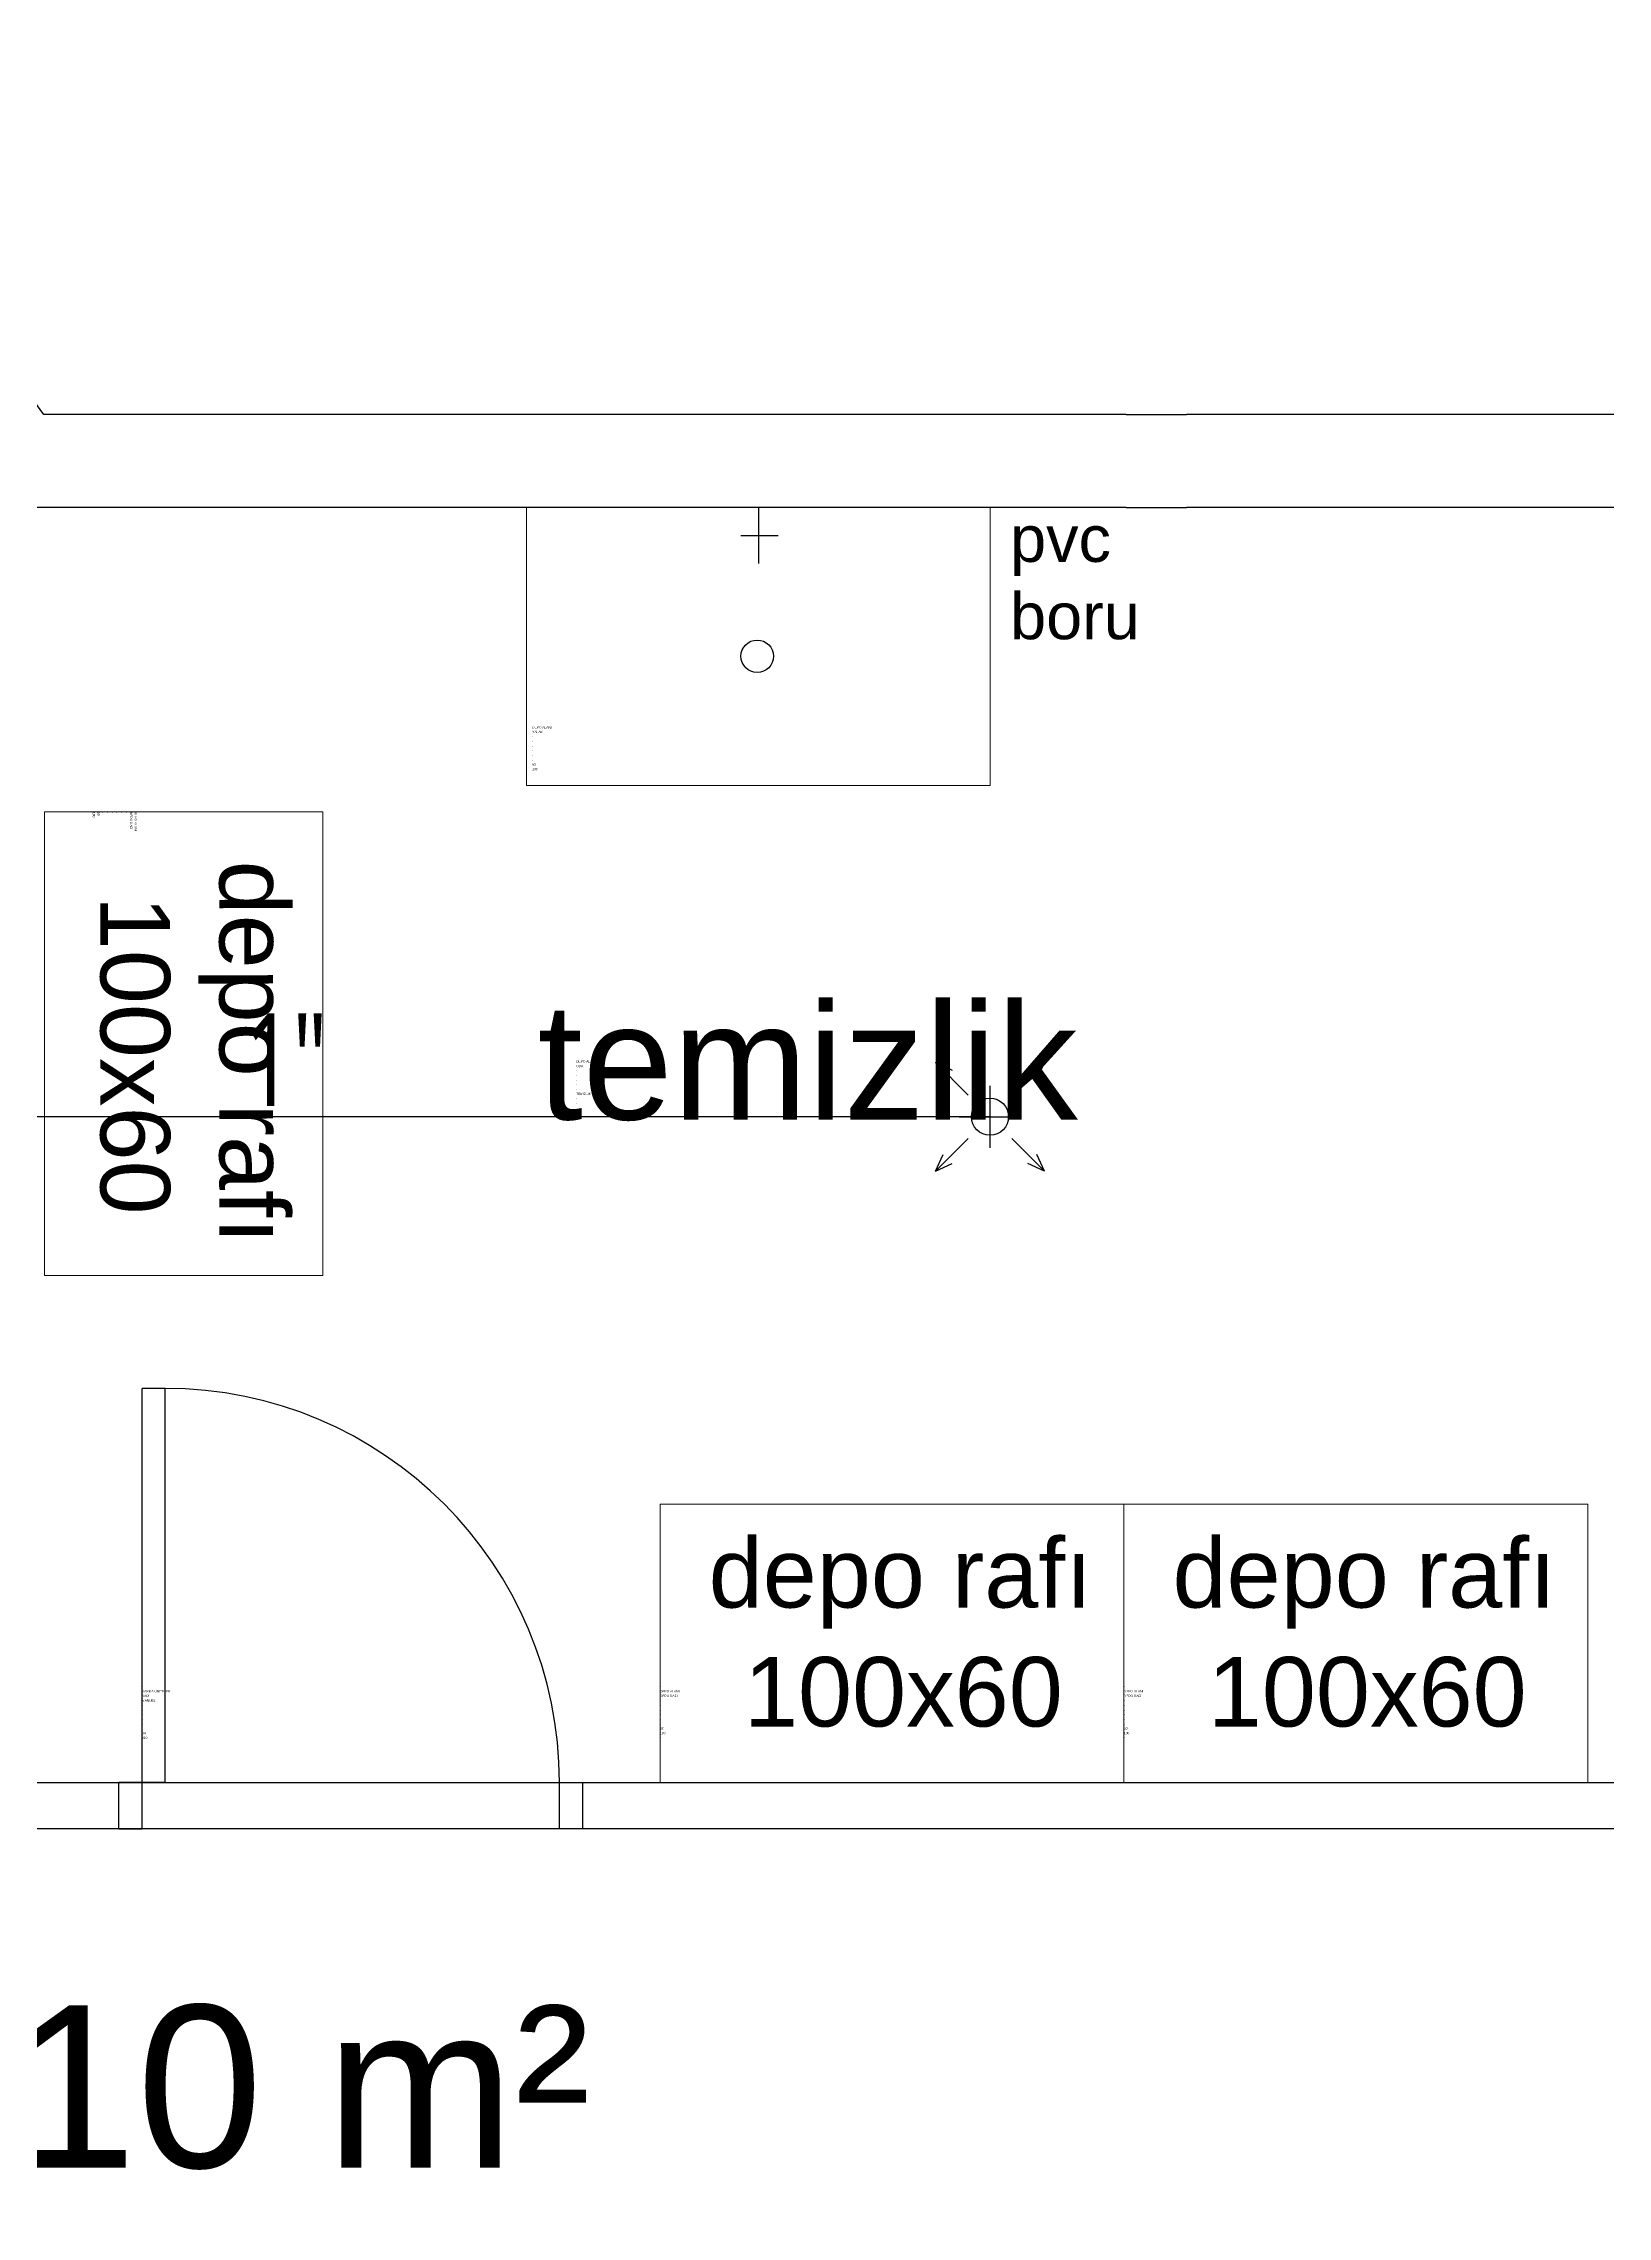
# Model space of a CAD drawing. Extents: x 2698 to 184165, y 3805 to 33846.
# Drawn here: x 161582.4 to 161919.6, y 30091.9 to 30560.6 of the extents above; entities that cross this region are included whole.
import ezdxf
from ezdxf.enums import TextEntityAlignment as Align
from ezdxf.lldxf.tags import DXFTag

# ---------------------------------------------------------------- set-up
doc = ezdxf.new("R2010")
doc.units = 0
doc.header["$LTSCALE"] = 2
doc.layers.get('0').update_dxf_attribs({"color": 252, "linetype": 'CONTINUOUS'})
for name, color, linetype in [('4', 252, 'CONTINUOUS'), ('_MCA-Y-SPRINKLER HATTI', 20, 'SPRINKLER_HATTI'), ('_MCA-Y-SPRINKLER-PENDENT', 4, 'CONTINUOUS'), ('_MCA-Y-YAZI-ÇAP', 7, 'CONTINUOUS'), ('Alçıpan', 252, 'CONTINUOUS'), ('depo tefriş', 252, 'CONTINUOUS'), ('Duvar', 25, 'CONTINUOUS'), ('KAPI', 252, 'CONTINUOUS'), ('mjet yazı', 252, 'CONTINUOUS'), ('Planogram', 252, 'CONTINUOUS')]:
    doc.layers.add(name, color=color, linetype=linetype)
doc.layers.add('_MCA-0-MIM', color=252, linetype='CONTINUOUS', lineweight=18)
doc.layers.add('text', color=252, linetype='CONTINUOUS', lineweight=13)
doc.styles.add('_MCA-CAP', font='segoeuil.ttf', dxfattribs={"width": 0.7})
doc.styles.add('_MCA-LT', font='txt.shx')
doc.styles.add('antet 2', font='arial.ttf')
doc.styles.get("Standard").update_dxf_attribs({"font": 'arial.ttf'})
doc.styles.add('Text Of Place', font='swissl.ttf', dxfattribs={"height": 50})
tags = doc.linetypes.add('SPRINKLER_HATTI', pattern='A,40,-4,["SPR",_MCA-LT,S=8,R=0,X=0,Y=-4],-25.5', length=69.5).pattern_tags.tags
tags[6] = DXFTag(74, 10)

# ---------------------------------------------------------------- blocks, each defined once
blk = doc.blocks.new('kapı 90cm')
at = {"layer": 'KAPI'}
for p, q in [((5, 0), (5, 95)), ((10, 95), (5, 95)), ((10, 10), (10, 95)), ((0, 0), (0, 10)), ((10, 10), (0, 10)), ((95, 0), (95, 10)), ((95, 10), (100, 10)), ((100, 0), (100, 10)), ((0, 0), (5, 0)), ((100, 0), (95, 0))]:
    blk.add_line(p, q, dxfattribs=at)
blk.add_arc((10, 10), 85, 0, 90, dxfattribs=at)
at = {"layer": 'Planogram'}
for tag, p, height in [('ALAN', (5, 30.42), 0.5), ('ALT_TIP', (5, 28.42), 0.5), ('KILITLI', (5, 31.42), 0.1), ('TIP', (5, 29.42), 0.5), ('ALT_TANIM', (5, 26.42), 0.5), ('TANIM', (5, 27.42), 0.5), ('YAPI', (5, 24.42), 0.5), ('KAPAK', (5, 25.42), 0.5), ('KULLANIM_SEKLI', (5, 23.42), 0.5), ('YUKSEKLIK', (5, 19.42), 0.5), ('UZUNLUK', (5, 20.42), 0.5), ('KULLANIM', (5, 22.42), 0.5), ('DERINLIK', (5, 21.42), 0.5)]:
    blk.add_attdef(tag, p, '', height=height, dxfattribs=at)
blk = doc.blocks.new('depo rafı 100x60')
blk.add_lwpolyline([(0, 60), (100, 60), (100, 0), (0, 0), (0, 60)])
at = {"layer": 'Planogram'}
for tag, p, height in [('ALAN', (0, 20.42), 0.5), ('ALT_TIP', (0, 18.42), 0.5), ('KILITLI', (0, 21.42), 0.1), ('TIP', (0, 19.42), 0.5), ('ALT_TANIM', (0, 16.42), 0.5), ('TANIM', (0, 17.42), 0.5), ('YAPI', (0, 14.42), 0.5), ('KAPAK', (0, 15.42), 0.5), ('YUKSEKLIK', (0, 9.42), 0.5), ('UZUNLUK', (0, 10.42), 0.5), ('KULLANIM_SEKLI', (0, 13.42), 0.5), ('KULLANIM', (0, 12.42), 0.5), ('DERINLIK', (0, 11.42), 0.5)]:
    blk.add_attdef(tag, p, '', height=height, dxfattribs=at)
at = {"layer": 'text', "style": 'Text Of Place'}
blk.add_text('depo rafı ', height=15, dxfattribs=at).set_placement((10.49, 37.73))
blk.add_text('100x60', height=15, dxfattribs=at).set_placement((52.46, 12.08), align=Align.CENTER)
blk = doc.blocks.new('sm yalak')
at = {"linetype": 'ByBlock', "ltscale": 0.5, "transparency": 33554687}
blk.add_lwpolyline([(0, 60), (100, 60), (100, 0), (0, 0)], close=True, dxfattribs=at)
at = {"layer": '4', "linetype": 'ByBlock', "ltscale": 0.5, "transparency": 33554687}
for p, q in [((50, 60), (50, 47.89)), ((54.25, 53.89), (46.25, 53.89))]:
    blk.add_line(p, q, dxfattribs=at)
blk.add_circle((49.75, 27.89), 3.5, dxfattribs=at)
at = {"layer": 'Planogram'}
for tag, p, height in [('KILITLI', (1.25, 14.31), 0.1), ('ALAN', (1.25, 13.31), 0.5), ('ALT_TIP', (1.25, 11.31), 0.5), ('ALT_TANIM', (1.25, 9.31), 0.5), ('TIP', (1.25, 12.31), 0.5), ('TANIM', (1.25, 10.31), 0.5), ('YAPI', (1.25, 7.31), 0.5), ('KAPAK', (1.25, 8.31), 0.5), ('KULLANIM_SEKLI', (1.25, 6.31), 0.5), ('KULLANIM', (1.25, 5.31), 0.5), ('DERINLIK', (1.25, 4.31), 0.5), ('YUKSEKLIK', (1.25, 2.31), 0.5), ('UZUNLUK', (1.25, 3.31), 0.5)]:
    blk.add_attdef(tag, p, '', height=height, dxfattribs=at)
blk = doc.blocks.new('temizlik odası')
at = {"layer": 'Planogram'}
for tag, p, height in [('KILITLI', (5.78, 14.3), 0.1), ('ALAN', (5.78, 13.3), 0.5), ('ALT_TIP', (5.78, 11.3), 0.5), ('ALT_TANIM', (5.78, 9.3), 0.5), ('TIP', (5.78, 12.3), 0.5), ('TANIM', (5.78, 10.3), 0.5), ('YAPI', (5.78, 7.3), 0.5), ('KAPAK', (5.78, 8.3), 0.5), ('KULLANIM_SEKLI', (5.78, 6.3), 0.5), ('KULLANIM', (5.78, 5.3), 0.5), ('DERINLIK', (5.78, 4.3), 0.5), ('YUKSEKLIK', (5.78, 2.3), 0.5), ('UZUNLUK', (5.78, 3.3), 0.5)]:
    blk.add_attdef(tag, p, '', height=height, dxfattribs=at)
at = {"layer": 'text', "transparency": 33554687, "style": 'Text Of Place'}
blk.add_text('temizlik', height=25, dxfattribs=at).set_placement((55.68, 0), align=Align.CENTER)
blk = doc.blocks.new('ZEMİN KAT')
at = {"layer": 'Alçıpan'}
blk.add_lwpolyline([(169410.38, 30175.53), (168555.38, 30175.53), (168555.38, 30185.53), (169410.38, 30185.53), (169410.38, 30175.53)], dxfattribs=at)
at = {"layer": 'Duvar'}
for p, q in [((169009.02, 30480.53), (168950.38, 30560.57)), ((169242.38, 30480.53), (169009.02, 30480.53)), ((169242.38, 30480.53), (169255.38, 30480.53)), ((169650.38, 30480.53), (169255.38, 30480.53)), ((169242.38, 30460.53), (168998.88, 30460.53)), ((169242.38, 30460.53), (169255.38, 30460.53)), ((169630.38, 30460.53), (169255.38, 30460.53))]:
    blk.add_line(p, q, dxfattribs=at)
for name, p, values in [('sm yalak', (169113.06, 30400.53), {'ALAN': '-', 'KILITLI': 'H', 'YUKSEKLIK': '-', 'UZUNLUK': '100', 'DERINLIK': '60', 'KULLANIM': '-', 'KULLANIM_SEKLI': '-', 'YAPI': '-', 'KAPAK': '-', 'ALT_TANIM': '-', 'TANIM': '-', 'ALT_TIP': 'YALAK', 'TIP': 'DEPO ALANI'}), ('temizlik odası', (169118.01, 30328.5), {'ALAN': '-', 'KILITLI': 'H', 'YUKSEKLIK': '-', 'UZUNLUK': '-', 'DERINLIK': '-', 'KULLANIM': 'TEMIZLIK', 'KULLANIM_SEKLI': '-', 'YAPI': '-', 'KAPAK': '-', 'ALT_TANIM': '-', 'TANIM': '-', 'ALT_TIP': 'ODA', 'TIP': 'DEPO ALANI'}), ('depo rafı 100x60', (169141.86, 30185.53), {'ALAN': '-', 'KILITLI': 'H', 'YUKSEKLIK': '-', 'UZUNLUK': '100', 'DERINLIK': '60', 'KULLANIM': '-', 'KULLANIM_SEKLI': '-', 'YAPI': '-', 'KAPAK': '-', 'ALT_TANIM': '-', 'TANIM': '-', 'ALT_TIP': 'DEPO RAFI', 'TIP': 'DEPO ALANI'}), ('depo rafı 100x60', (169241.86, 30185.53), {'ALAN': '-', 'KILITLI': 'H', 'YUKSEKLIK': '-', 'UZUNLUK': '100', 'DERINLIK': '60', 'KULLANIM': '-', 'KULLANIM_SEKLI': '-', 'YAPI': '-', 'KAPAK': '-', 'ALT_TANIM': '-', 'TANIM': '-', 'ALT_TIP': 'DEPO RAFI', 'TIP': 'DEPO ALANI'})]:
    blk.add_blockref(name, p).add_auto_attribs(values)
at = {"rotation": 270}
blk.add_blockref('depo rafı 100x60', (169009.15, 30394.84), dxfattribs=at).add_auto_attribs({'ALAN': '-', 'KILITLI': 'H', 'YUKSEKLIK': '-', 'UZUNLUK': '100', 'DERINLIK': '60', 'KULLANIM': '-', 'KULLANIM_SEKLI': '-', 'YAPI': '-', 'KAPAK': '-', 'ALT_TANIM': '-', 'TANIM': '-', 'ALT_TIP': 'DEPO RAFI', 'TIP': 'DEPO ALANI'})
at = {"layer": 'depo tefriş'}
blk.add_blockref('kapı 90cm', (169025.19, 30175.53), dxfattribs=at).add_auto_attribs({'ALAN': '-', 'KILITLI': 'H', 'YUKSEKLIK': '210', 'UZUNLUK': '94', 'DERINLIK': '-', 'KULLANIM': '-', 'KULLANIM_SEKLI': '-', 'YAPI': '-', 'KAPAK': '-', 'ALT_TANIM': '-', 'TANIM': 'MANUEL', 'ALT_TIP': 'KAPI', 'TIP': 'KARMA UNITELER'})
at = {"insert": (169217.33, 30458.77), "char_height": 10, "attachment_point": 1, "style": 'antet 2'}
blk.add_mtext_dynamic_manual_height_columns('pvc\\Pboru', width=72.9606, gutter_width=75, heights=[0], dxfattribs=at)
for tag, p in [('PLN_ID', (172923.07, 31560.21)), ('FORMAT', (174194.75, 31176.9)), ('UNITE_SAYISI', (174194.95, 31176.65)), ('GRUP', (174195.11, 31176.44)), ('PLANOGRAM_ADI', (174195.28, 31176.24)), ('PLN_ID', (173932.96, 31088.8)), ('FORMAT', (173764.03, 30846.27)), ('UNITE_SAYISI', (173764.22, 30846.03)), ('GRUP', (173764.39, 30845.81)), ('PLANOGRAM_ADI', (173764.55, 30845.61)), ('PLN_ID', (173765.43, 30824.23)), ('PLN_ID', (173999.9, 30002.66)), ('FORMAT', (170580.58, 29917.48)), ('UNITE_SAYISI', (170580.78, 29917.24)), ('GRUP', (170580.94, 29917.03)), ('PLANOGRAM_ADI', (170581.11, 29916.83)), ('PLN_ID', (170581.99, 29895.45)), ('FORMAT', (169488.77, 29510.59)), ('UNITE_SAYISI', (169488.97, 29510.35)), ('GRUP', (169489.13, 29510.13)), ('PLANOGRAM_ADI', (169489.3, 29509.94)), ('PLN_ID', (169490.17, 29488.55)), ('FORMAT', (173143.41, 29324.4)), ('UNITE_SAYISI', (173143.61, 29324.16)), ('GRUP', (173143.77, 29323.95)), ('PLANOGRAM_ADI', (173143.94, 29323.75)), ('PLN_ID', (173144.81, 29302.36))]:
    blk.add_attdef(tag, p, '', height=0.162, rotation=35.4182)
at = {"color": 252}
for tag, p in [('FORMAT', (173517.63, 30361.88)), ('UNITE_SAYISI', (173517.82, 30361.64)), ('GRUP', (173517.99, 30361.43)), ('PLANOGRAM_ADI', (173518.15, 30361.23)), ('PLN_ID', (173519.03, 30339.85)), ('FORMAT', (174014.71, 29571.22)), ('UNITE_SAYISI', (174014.9, 29570.97)), ('PLANOGRAM_ADI', (174015.23, 29570.56)), ('GRUP', (174015.07, 29570.76)), ('PLN_ID', (174016.11, 29549.18))]:
    blk.add_attdef(tag, p, '', height=0.162, rotation=35.4182, dxfattribs=at)
at = {"layer": 'mjet yazı', "style": 'Text Of Place'}
blk.add_text('Cep Depo: 110 m²', height=35, dxfattribs=at).set_placement((168927.07, 30102.49), align=Align.CENTER)
at = {"layer": 'Planogram'}
for tag, p, height, rotation in [('YUKSEKLIK', (172905.05, 31699.57), 0.5, 180), ('YUKSEKLIK', (173410.05, 31699.57), 0.5, 180), ('KULLANIM_SEKLI', (172905.05, 31695.57), 0.5, 180), ('KULLANIM', (172905.05, 31696.57), 0.5, 180), ('UZUNLUK', (172905.05, 31698.57), 0.5, 180), ('DERINLIK', (172905.05, 31697.57), 0.5, 180), ('YAPI', (172905.05, 31694.57), 0.5, 180), ('KULLANIM_SEKLI', (173410.05, 31695.57), 0.5, 180), ('KULLANIM', (173410.05, 31696.57), 0.5, 180), ('UZUNLUK', (173410.05, 31698.57), 0.5, 180), ('DERINLIK', (173410.05, 31697.57), 0.5, 180), ('YAPI', (173410.05, 31694.57), 0.5, 180), ('ALT_TANIM', (172905.05, 31692.57), 0.5, 180), ('ALT_TIP', (172905.05, 31690.57), 0.5, 180), ('KAPAK', (172905.05, 31693.57), 0.5, 180), ('TANIM', (172905.05, 31691.57), 0.5, 180), ('ALT_TANIM', (173410.05, 31692.57), 0.5, 180), ('ALT_TIP', (173410.05, 31690.57), 0.5, 180), ('KAPAK', (173410.05, 31693.57), 0.5, 180), ('TANIM', (173410.05, 31691.57), 0.5, 180), ('ALAN', (172905.05, 31688.57), 0.5, 180), ('TIP', (172905.05, 31689.57), 0.5, 180), ('KILITLI', (172905.05, 31687.57), 0.1, 180), ('ALAN', (173410.05, 31688.57), 0.5, 180), ('TIP', (173410.05, 31689.57), 0.5, 180), ('KILITLI', (173410.05, 31687.57), 0.1, 180), ('YUKSEKLIK', (173413.39, 31616), 0.5, 270), ('UZUNLUK', (173414.39, 31616), 0.5, 270), ('DERINLIK', (173415.39, 31616), 0.5, 270), ('KULLANIM', (173416.39, 31616), 0.5, 270), ('KULLANIM_SEKLI', (173417.39, 31616), 0.5, 270), ('YAPI', (173418.39, 31616), 0.5, 270), ('KAPAK', (173419.39, 31616), 0.5, 270), ('ALT_TANIM', (173420.39, 31616), 0.5, 270), ('TANIM', (173421.39, 31616), 0.5, 270), ('ALT_TIP', (173422.39, 31616), 0.5, 270), ('TIP', (173423.39, 31616), 0.5, 270), ('ALAN', (173424.39, 31616), 0.5, 270), ('KILITLI', (173425.39, 31616), 0.1, 270), ('YUKSEKLIK', (173511.98, 31599.42), 0.5, 180), ('KULLANIM', (173511.98, 31596.42), 0.5, 180), ('UZUNLUK', (173511.98, 31598.42), 0.5, 180), ('DERINLIK', (173511.98, 31597.42), 0.5, 180), ('YUKSEKLIK', (174141.98, 31599.42), 0.5, 180), ('KULLANIM', (174141.98, 31596.42), 0.5, 180), ('UZUNLUK', (174141.98, 31598.42), 0.5, 180), ('DERINLIK', (174141.98, 31597.42), 0.5, 180), ('KULLANIM_SEKLI', (173511.98, 31595.42), 0.5, 180), ('ALT_TANIM', (173511.98, 31592.42), 0.5, 180), ('KAPAK', (173511.98, 31593.42), 0.5, 180), ('TANIM', (173511.98, 31591.42), 0.5, 180), ('YAPI', (173511.98, 31594.42), 0.5, 180), ('KULLANIM_SEKLI', (174141.98, 31595.42), 0.5, 180), ('ALT_TANIM', (174141.98, 31592.42), 0.5, 180), ('KAPAK', (174141.98, 31593.42), 0.5, 180), ('TANIM', (174141.98, 31591.42), 0.5, 180), ('YAPI', (174141.98, 31594.42), 0.5, 180), ('ALT_TIP', (173511.98, 31590.42), 0.5, 180), ('ALAN', (173511.98, 31588.42), 0.5, 180), ('TIP', (173511.98, 31589.42), 0.5, 180), ('KILITLI', (173511.98, 31587.42), 0.1, 180), ('ALT_TIP', (174141.98, 31590.42), 0.5, 180), ('ALAN', (174141.98, 31588.42), 0.5, 180), ('TIP', (174141.98, 31589.42), 0.5, 180), ('KILITLI', (174141.98, 31587.42), 0.1, 180), ('YUKSEKLIK', (173413.39, 31517), 0.5, 270), ('UZUNLUK', (173414.39, 31517), 0.5, 270), ('DERINLIK', (173415.39, 31517), 0.5, 270), ('KULLANIM', (173416.39, 31517), 0.5, 270), ('KULLANIM_SEKLI', (173417.39, 31517), 0.5, 270), ('YAPI', (173418.39, 31517), 0.5, 270), ('KAPAK', (173419.39, 31517), 0.5, 270), ('ALT_TANIM', (173420.39, 31517), 0.5, 270), ('TANIM', (173421.39, 31517), 0.5, 270), ('ALT_TIP', (173422.39, 31517), 0.5, 270), ('TIP', (173423.39, 31517), 0.5, 270), ('ALAN', (173424.39, 31517), 0.5, 270), ('KILITLI', (173425.39, 31517), 0.1, 270), ('YUKSEKLIK', (174167.32, 31514.11), 0.5, 270), ('UZUNLUK', (174168.32, 31514.11), 0.5, 270), ('DERINLIK', (174169.32, 31514.11), 0.5, 270), ('KULLANIM', (174170.32, 31514.11), 0.5, 270), ('KULLANIM_SEKLI', (174171.32, 31514.11), 0.5, 270), ('YAPI', (174172.32, 31514.11), 0.5, 270), ('KAPAK', (174173.32, 31514.11), 0.5, 270), ('ALT_TANIM', (174174.32, 31514.11), 0.5, 270), ('TANIM', (174175.32, 31514.11), 0.5, 270), ('ALT_TIP', (174176.32, 31514.11), 0.5, 270), ('TIP', (174177.32, 31514.11), 0.5, 270), ('ALAN', (174178.32, 31514.11), 0.5, 270), ('KILITLI', (174179.32, 31514.11), 0.1, 270), ('KULLANIM_SEKLI', (174251.9, 31259.11), 0.5, 90), ('KILITLI', (174243.9, 31259.11), 0.1, 90), ('ALAN', (174244.9, 31259.11), 0.5, 90), ('TIP', (174245.9, 31259.11), 0.5, 90), ('ALT_TIP', (174246.9, 31259.11), 0.5, 90), ('TANIM', (174247.9, 31259.11), 0.5, 90), ('ALT_TANIM', (174248.9, 31259.11), 0.5, 90), ('KAPAK', (174249.9, 31259.11), 0.5, 90), ('YAPI', (174250.9, 31259.11), 0.5, 90), ('KULLANIM', (174252.9, 31259.11), 0.5, 90), ('DERINLIK', (174253.9, 31259.11), 0.5, 90), ('UZUNLUK', (174254.9, 31259.11), 0.5, 90), ('YUKSEKLIK', (174255.9, 31259.11), 0.5, 90), ('KULLANIM_SEKLI', (173992.31, 30934.24), 0.5, 90), ('ALAN', (173985.31, 30934.24), 0.5, 90), ('TIP', (173986.31, 30934.24), 0.5, 90), ('ALT_TIP', (173987.31, 30934.24), 0.5, 90), ('TANIM', (173988.31, 30934.24), 0.5, 90), ('ALT_TANIM', (173989.31, 30934.24), 0.5, 90), ('KAPAK', (173990.31, 30934.24), 0.5, 90), ('YAPI', (173991.31, 30934.24), 0.5, 90), ('KULLANIM', (173993.31, 30934.24), 0.5, 90), ('DERINLIK', (173994.31, 30934.24), 0.5, 90), ('UZUNLUK', (173995.31, 30934.24), 0.5, 90), ('YUKSEKLIK', (173996.31, 30934.24), 0.5, 90), ('YUKSEKLIK', (173907.74, 30934.24), 0.5, 270), ('UZUNLUK', (173908.74, 30934.24), 0.5, 270), ('DERINLIK', (173909.74, 30934.24), 0.5, 270), ('KULLANIM', (173910.74, 30934.24), 0.5, 270), ('KULLANIM_SEKLI', (173911.74, 30934.24), 0.5, 270), ('YAPI', (173912.74, 30934.24), 0.5, 270), ('KAPAK', (173913.74, 30934.24), 0.5, 270), ('ALT_TANIM', (173914.74, 30934.24), 0.5, 270), ('TANIM', (173915.74, 30934.24), 0.5, 270), ('ALT_TIP', (173916.74, 30934.24), 0.5, 270), ('TIP', (173917.74, 30934.24), 0.5, 270), ('ALAN', (173918.74, 30934.24), 0.5, 270), ('KILITLI', (173919.74, 30934.24), 0.1, 270), ('KILITLI', (173984.31, 30934.24), 0.1, 90), ('YUKSEKLIK', (169421.81, 30001.88), 0.5, 270), ('UZUNLUK', (169422.81, 30001.88), 0.5, 270), ('DERINLIK', (169423.81, 30001.88), 0.5, 270), ('KULLANIM', (169424.81, 30001.88), 0.5, 270), ('KULLANIM_SEKLI', (169425.81, 30001.88), 0.5, 270), ('YAPI', (169426.81, 30001.88), 0.5, 270), ('KAPAK', (169427.81, 30001.88), 0.5, 270), ('ALT_TANIM', (169428.81, 30001.88), 0.5, 270), ('TANIM', (169429.81, 30001.88), 0.5, 270), ('ALT_TIP', (169430.81, 30001.88), 0.5, 270), ('TIP', (169431.81, 30001.88), 0.5, 270), ('ALAN', (169432.81, 30001.88), 0.5, 270), ('KILITLI', (169433.81, 30001.88), 0.1, 270), ('YUKSEKLIK', (169420.38, 29996.88), 0.5, 270), ('UZUNLUK', (169421.38, 29996.88), 0.5, 270), ('DERINLIK', (169422.38, 29996.88), 0.5, 270), ('KULLANIM', (169423.38, 29996.88), 0.5, 270), ('KULLANIM_SEKLI', (169424.38, 29996.88), 0.5, 270), ('YAPI', (169425.38, 29996.88), 0.5, 270), ('KAPAK', (169426.38, 29996.88), 0.5, 270), ('ALT_TANIM', (169427.38, 29996.88), 0.5, 270), ('TANIM', (169428.38, 29996.88), 0.5, 270), ('ALT_TIP', (169429.38, 29996.88), 0.5, 270), ('TIP', (169430.38, 29996.88), 0.5, 270), ('ALAN', (169431.38, 29996.88), 0.5, 270), ('KILITLI', (169432.38, 29996.88), 0.1, 270), ('YUKSEKLIK', (169420.38, 29746.88), 0.5, 270), ('UZUNLUK', (169421.38, 29746.88), 0.5, 270), ('DERINLIK', (169422.38, 29746.88), 0.5, 270), ('KULLANIM', (169423.38, 29746.88), 0.5, 270), ('KULLANIM_SEKLI', (169424.38, 29746.88), 0.5, 270), ('YAPI', (169425.38, 29746.88), 0.5, 270), ('KAPAK', (169426.38, 29746.88), 0.5, 270), ('ALT_TANIM', (169427.38, 29746.88), 0.5, 270), ('TANIM', (169428.38, 29746.88), 0.5, 270), ('ALT_TIP', (169429.38, 29746.88), 0.5, 270), ('TIP', (169430.38, 29746.88), 0.5, 270), ('ALAN', (169431.38, 29746.88), 0.5, 270), ('KILITLI', (169432.38, 29746.88), 0.1, 270), ('YUKSEKLIK', (169421.81, 29496.88), 0.5, 270), ('UZUNLUK', (169422.81, 29496.88), 0.5, 270), ('DERINLIK', (169423.81, 29496.88), 0.5, 270), ('KULLANIM', (169424.81, 29496.88), 0.5, 270), ('KULLANIM_SEKLI', (169425.81, 29496.88), 0.5, 270), ('YAPI', (169426.81, 29496.88), 0.5, 270), ('KAPAK', (169427.81, 29496.88), 0.5, 270), ('ALT_TANIM', (169428.81, 29496.88), 0.5, 270), ('TANIM', (169429.81, 29496.88), 0.5, 270), ('ALT_TIP', (169430.81, 29496.88), 0.5, 270), ('TIP', (169431.81, 29496.88), 0.5, 270), ('ALAN', (169432.81, 29496.88), 0.5, 270), ('KILITLI', (169433.81, 29496.88), 0.1, 270)]:
    blk.add_attdef(tag, p, '', height=height, rotation=rotation, dxfattribs=at)
for tag, p, height in [('ALAN', (173761.98, 31526.63), 0.5), ('KILITLI', (173761.98, 31527.63), 0.1), ('TIP', (173761.98, 31525.63), 0.5), ('ALAN', (173511.98, 31521.85), 0.5), ('KILITLI', (173511.98, 31522.85), 0.1), ('TIP', (173511.98, 31520.85), 0.5), ('ALT_TIP', (173761.98, 31524.63), 0.5), ('ALT_TANIM', (173761.98, 31522.63), 0.5), ('TANIM', (173761.98, 31523.63), 0.5), ('YAPI', (173761.98, 31520.63), 0.5), ('KAPAK', (173761.98, 31521.63), 0.5), ('ALT_TIP', (173511.98, 31519.85), 0.5), ('ALT_TANIM', (173511.98, 31517.85), 0.5), ('TANIM', (173511.98, 31518.85), 0.5), ('YAPI', (173511.98, 31515.85), 0.5), ('KAPAK', (173511.98, 31516.85), 0.5), ('UZUNLUK', (173761.98, 31516.63), 0.5), ('KULLANIM_SEKLI', (173761.98, 31519.63), 0.5), ('KULLANIM', (173761.98, 31518.63), 0.5), ('DERINLIK', (173761.98, 31517.63), 0.5), ('UZUNLUK', (173511.98, 31511.85), 0.5), ('KULLANIM_SEKLI', (173511.98, 31514.85), 0.5), ('KULLANIM', (173511.98, 31513.85), 0.5), ('DERINLIK', (173511.98, 31512.85), 0.5), ('YUKSEKLIK', (173761.98, 31515.63), 0.5), ('YUKSEKLIK', (173511.98, 31510.85), 0.5), ('ALAN', (173279.27, 29266.91), 0.5), ('KILITLI', (173279.27, 29267.91), 0.1), ('ALT_TIP', (173279.27, 29264.91), 0.5), ('ALT_TANIM', (173279.27, 29262.91), 0.5), ('TIP', (173279.27, 29265.91), 0.5), ('TANIM', (173279.27, 29263.91), 0.5), ('KAPAK', (173279.27, 29261.91), 0.5), ('YAPI', (173279.27, 29260.91), 0.5), ('KULLANIM_SEKLI', (173279.27, 29259.91), 0.5), ('KULLANIM', (173279.27, 29258.91), 0.5), ('DERINLIK', (173279.27, 29257.91), 0.5), ('UZUNLUK', (173279.27, 29256.91), 0.5), ('YUKSEKLIK', (173279.27, 29255.91), 0.5)]:
    blk.add_attdef(tag, p, '', height=height, dxfattribs=at)
at = {"layer": 'Planogram', "color": 252}
for tag, p, height in [('ALAN', (173023.25, 31229.96), 0.5), ('KILITLI', (173023.25, 31230.96), 0.1), ('ALAN', (173383.38, 31229.96), 0.5), ('KILITLI', (173383.38, 31230.96), 0.1), ('ALT_TIP', (173023.25, 31227.96), 0.5), ('ALT_TANIM', (173023.25, 31225.96), 0.5), ('TIP', (173023.25, 31228.96), 0.5), ('TANIM', (173023.25, 31226.96), 0.5), ('ALT_TIP', (173383.38, 31227.96), 0.5), ('ALT_TANIM', (173383.38, 31225.96), 0.5), ('TIP', (173383.38, 31228.96), 0.5), ('TANIM', (173383.38, 31226.96), 0.5), ('YAPI', (173023.25, 31223.96), 0.5), ('KAPAK', (173023.25, 31224.96), 0.5), ('KULLANIM_SEKLI', (173023.25, 31222.96), 0.5), ('KULLANIM', (173023.25, 31221.96), 0.5), ('DERINLIK', (173023.25, 31220.96), 0.5), ('YAPI', (173383.38, 31223.96), 0.5), ('KAPAK', (173383.38, 31224.96), 0.5), ('KULLANIM_SEKLI', (173383.38, 31222.96), 0.5), ('KULLANIM', (173383.38, 31221.96), 0.5), ('DERINLIK', (173383.38, 31220.96), 0.5), ('YUKSEKLIK', (173023.25, 31218.96), 0.5), ('UZUNLUK', (173023.25, 31219.96), 0.5), ('YUKSEKLIK', (173383.38, 31218.96), 0.5), ('UZUNLUK', (173383.38, 31219.96), 0.5), ('ALAN', (173023.25, 30403.96), 0.5), ('ALT_TIP', (173023.25, 30401.96), 0.5), ('KILITLI', (173023.25, 30404.96), 0.1), ('TIP', (173023.25, 30402.96), 0.5), ('TANIM', (173023.25, 30400.96), 0.5), ('ALT_TANIM', (173023.25, 30399.96), 0.5), ('YAPI', (173023.25, 30397.96), 0.5), ('KAPAK', (173023.25, 30398.96), 0.5), ('KULLANIM_SEKLI', (173023.25, 30396.96), 0.5), ('KULLANIM', (173023.25, 30395.96), 0.5), ('YUKSEKLIK', (173023.25, 30392.96), 0.5), ('DERINLIK', (173023.25, 30394.96), 0.5), ('UZUNLUK', (173023.25, 30393.96), 0.5), ('ALAN', (173385.25, 30353.96), 0.5), ('KILITLI', (173385.25, 30354.96), 0.1), ('ALT_TIP', (173385.25, 30351.96), 0.5), ('ALT_TANIM', (173385.25, 30349.96), 0.5), ('TIP', (173385.25, 30352.96), 0.5), ('TANIM', (173385.25, 30350.96), 0.5), ('KAPAK', (173385.25, 30348.96), 0.5), ('YAPI', (173385.25, 30347.96), 0.5), ('KULLANIM_SEKLI', (173385.25, 30346.96), 0.5), ('KULLANIM', (173385.25, 30345.96), 0.5), ('DERINLIK', (173385.25, 30344.96), 0.5), ('YUKSEKLIK', (173385.25, 30342.96), 0.5), ('UZUNLUK', (173385.25, 30343.96), 0.5)]:
    blk.add_attdef(tag, p, '', height=height, dxfattribs=at)
for tag, p, height, rotation in [('YUKSEKLIK', (173386.68, 31217.53), 0.5, 270), ('UZUNLUK', (173387.68, 31217.53), 0.5, 270), ('DERINLIK', (173388.68, 31217.53), 0.5, 270), ('KULLANIM', (173389.68, 31217.53), 0.5, 270), ('KULLANIM_SEKLI', (173390.68, 31217.53), 0.5, 270), ('YAPI', (173391.68, 31217.53), 0.5, 270), ('KAPAK', (173392.68, 31217.53), 0.5, 270), ('ALT_TANIM', (173393.68, 31217.53), 0.5, 270), ('TANIM', (173394.68, 31217.53), 0.5, 270), ('ALT_TIP', (173395.68, 31217.53), 0.5, 270), ('TIP', (173396.68, 31217.53), 0.5, 270), ('ALAN', (173397.68, 31217.53), 0.5, 270), ('KILITLI', (173398.68, 31217.53), 0.1, 270), ('KULLANIM_SEKLI', (173103.83, 31032.53), 0.5, 90), ('KULLANIM_SEKLI', (173202.83, 31032.53), 0.5, 90), ('ALAN', (173096.83, 31032.53), 0.5, 90), ('TIP', (173097.83, 31032.53), 0.5, 90), ('ALT_TIP', (173098.83, 31032.53), 0.5, 90), ('TANIM', (173099.83, 31032.53), 0.5, 90), ('ALT_TANIM', (173100.83, 31032.53), 0.5, 90), ('KAPAK', (173101.83, 31032.53), 0.5, 90), ('YAPI', (173102.83, 31032.53), 0.5, 90), ('KULLANIM', (173104.83, 31032.53), 0.5, 90), ('DERINLIK', (173105.83, 31032.53), 0.5, 90), ('UZUNLUK', (173106.83, 31032.53), 0.5, 90), ('YUKSEKLIK', (173107.83, 31032.53), 0.5, 90), ('ALAN', (173195.83, 31032.53), 0.5, 90), ('TIP', (173196.83, 31032.53), 0.5, 90), ('ALT_TIP', (173197.83, 31032.53), 0.5, 90), ('TANIM', (173198.83, 31032.53), 0.5, 90), ('ALT_TANIM', (173199.83, 31032.53), 0.5, 90), ('KAPAK', (173200.83, 31032.53), 0.5, 90), ('YAPI', (173201.83, 31032.53), 0.5, 90), ('KULLANIM', (173203.83, 31032.53), 0.5, 90), ('DERINLIK', (173204.83, 31032.53), 0.5, 90), ('UZUNLUK', (173205.83, 31032.53), 0.5, 90), ('YUKSEKLIK', (173206.83, 31032.53), 0.5, 90), ('KILITLI', (173095.83, 31032.53), 0.1, 90), ('KILITLI', (173194.83, 31032.53), 0.1, 90), ('YUKSEKLIK', (173386.68, 31007.53), 0.5, 270), ('UZUNLUK', (173387.68, 31007.53), 0.5, 270), ('DERINLIK', (173388.68, 31007.53), 0.5, 270), ('KULLANIM', (173389.68, 31007.53), 0.5, 270), ('KULLANIM_SEKLI', (173390.68, 31007.53), 0.5, 270), ('YAPI', (173391.68, 31007.53), 0.5, 270), ('KAPAK', (173392.68, 31007.53), 0.5, 270), ('ALT_TANIM', (173393.68, 31007.53), 0.5, 270), ('TANIM', (173394.68, 31007.53), 0.5, 270), ('ALT_TIP', (173395.68, 31007.53), 0.5, 270), ('TIP', (173396.68, 31007.53), 0.5, 270), ('ALAN', (173397.68, 31007.53), 0.5, 270), ('KILITLI', (173398.68, 31007.53), 0.1, 270), ('KULLANIM_SEKLI', (173564.83, 30868.53), 0.5, 90), ('ALAN', (173557.83, 30868.53), 0.5, 90), ('TIP', (173558.83, 30868.53), 0.5, 90), ('ALT_TIP', (173559.83, 30868.53), 0.5, 90), ('TANIM', (173560.83, 30868.53), 0.5, 90), ('ALT_TANIM', (173561.83, 30868.53), 0.5, 90), ('KAPAK', (173562.83, 30868.53), 0.5, 90), ('YAPI', (173563.83, 30868.53), 0.5, 90), ('KULLANIM', (173565.83, 30868.53), 0.5, 90), ('DERINLIK', (173566.83, 30868.53), 0.5, 90), ('UZUNLUK', (173567.83, 30868.53), 0.5, 90), ('YUKSEKLIK', (173568.83, 30868.53), 0.5, 90), ('YUKSEKLIK', (173485.68, 30868.53), 0.5, 270), ('UZUNLUK', (173486.68, 30868.53), 0.5, 270), ('DERINLIK', (173487.68, 30868.53), 0.5, 270), ('KULLANIM', (173488.68, 30868.53), 0.5, 270), ('KULLANIM_SEKLI', (173489.68, 30868.53), 0.5, 270), ('YAPI', (173490.68, 30868.53), 0.5, 270), ('KAPAK', (173491.68, 30868.53), 0.5, 270), ('ALT_TANIM', (173492.68, 30868.53), 0.5, 270), ('TANIM', (173493.68, 30868.53), 0.5, 270), ('ALT_TIP', (173494.68, 30868.53), 0.5, 270), ('TIP', (173495.68, 30868.53), 0.5, 270), ('ALAN', (173496.68, 30868.53), 0.5, 270), ('KILITLI', (173497.68, 30868.53), 0.1, 270), ('KILITLI', (173556.83, 30868.53), 0.1, 90), ('ALT_TANIM', (173100.83, 30847.53), 0.5, 90), ('KULLANIM_SEKLI', (173103.83, 30847.53), 0.5, 90), ('KULLANIM', (173104.83, 30847.53), 0.5, 90), ('DERINLIK', (173105.83, 30847.53), 0.5, 90), ('UZUNLUK', (173106.83, 30847.53), 0.5, 90), ('YUKSEKLIK', (173107.83, 30847.53), 0.5, 90), ('ALT_TANIM', (173199.83, 30847.53), 0.5, 90), ('KULLANIM_SEKLI', (173202.83, 30847.53), 0.5, 90), ('KULLANIM', (173203.83, 30847.53), 0.5, 90), ('DERINLIK', (173204.83, 30847.53), 0.5, 90), ('UZUNLUK', (173205.83, 30847.53), 0.5, 90), ('YUKSEKLIK', (173206.83, 30847.53), 0.5, 90), ('KILITLI', (173095.83, 30847.53), 0.1, 90), ('ALAN', (173096.83, 30847.53), 0.5, 90), ('TIP', (173097.83, 30847.53), 0.5, 90), ('ALT_TIP', (173098.83, 30847.53), 0.5, 90), ('TANIM', (173099.83, 30847.53), 0.5, 90), ('KAPAK', (173101.83, 30847.53), 0.5, 90), ('YAPI', (173102.83, 30847.53), 0.5, 90), ('KILITLI', (173194.83, 30847.53), 0.1, 90), ('ALAN', (173195.83, 30847.53), 0.5, 90), ('TIP', (173196.83, 30847.53), 0.5, 90), ('ALT_TIP', (173197.83, 30847.53), 0.5, 90), ('TANIM', (173198.83, 30847.53), 0.5, 90), ('KAPAK', (173200.83, 30847.53), 0.5, 90), ('YAPI', (173201.83, 30847.53), 0.5, 90), ('KULLANIM_SEKLI', (173103.83, 30662.53), 0.5, 90), ('KULLANIM_SEKLI', (173202.83, 30662.53), 0.5, 90), ('ALAN', (173096.83, 30662.53), 0.5, 90), ('TIP', (173097.83, 30662.53), 0.5, 90), ('ALT_TIP', (173098.83, 30662.53), 0.5, 90), ('TANIM', (173099.83, 30662.53), 0.5, 90), ('ALT_TANIM', (173100.83, 30662.53), 0.5, 90), ('KAPAK', (173101.83, 30662.53), 0.5, 90), ('YAPI', (173102.83, 30662.53), 0.5, 90), ('KULLANIM', (173104.83, 30662.53), 0.5, 90), ('DERINLIK', (173105.83, 30662.53), 0.5, 90), ('UZUNLUK', (173106.83, 30662.53), 0.5, 90), ('YUKSEKLIK', (173107.83, 30662.53), 0.5, 90), ('ALAN', (173195.83, 30662.53), 0.5, 90), ('TIP', (173196.83, 30662.53), 0.5, 90), ('ALT_TIP', (173197.83, 30662.53), 0.5, 90), ('TANIM', (173198.83, 30662.53), 0.5, 90), ('ALT_TANIM', (173199.83, 30662.53), 0.5, 90), ('KAPAK', (173200.83, 30662.53), 0.5, 90), ('YAPI', (173201.83, 30662.53), 0.5, 90), ('KULLANIM', (173203.83, 30662.53), 0.5, 90), ('DERINLIK', (173204.83, 30662.53), 0.5, 90), ('UZUNLUK', (173205.83, 30662.53), 0.5, 90), ('YUKSEKLIK', (173206.83, 30662.53), 0.5, 90), ('KILITLI', (173095.83, 30662.53), 0.1, 90), ('KILITLI', (173194.83, 30662.53), 0.1, 90), ('YUKSEKLIK', (173485.68, 30658.53), 0.5, 270), ('UZUNLUK', (173486.68, 30658.53), 0.5, 270), ('DERINLIK', (173487.68, 30658.53), 0.5, 270), ('KULLANIM', (173488.68, 30658.53), 0.5, 270), ('KULLANIM_SEKLI', (173489.68, 30658.53), 0.5, 270), ('YAPI', (173490.68, 30658.53), 0.5, 270), ('KAPAK', (173491.68, 30658.53), 0.5, 270), ('ALT_TANIM', (173492.68, 30658.53), 0.5, 270), ('TANIM', (173493.68, 30658.53), 0.5, 270), ('ALT_TIP', (173494.68, 30658.53), 0.5, 270), ('TIP', (173495.68, 30658.53), 0.5, 270), ('ALAN', (173496.68, 30658.53), 0.5, 270), ('KILITLI', (173497.68, 30658.53), 0.1, 270), ('KULLANIM_SEKLI', (173465.83, 30612.53), 0.5, 90), ('YUKSEKLIK', (173469.83, 30612.53), 0.5, 90), ('KILITLI', (173457.83, 30612.53), 0.1, 90), ('ALAN', (173458.83, 30612.53), 0.5, 90), ('TIP', (173459.83, 30612.53), 0.5, 90), ('ALT_TIP', (173460.83, 30612.53), 0.5, 90), ('TANIM', (173461.83, 30612.53), 0.5, 90), ('ALT_TANIM', (173462.83, 30612.53), 0.5, 90), ('KAPAK', (173463.83, 30612.53), 0.5, 90), ('YAPI', (173464.83, 30612.53), 0.5, 90), ('KULLANIM', (173466.83, 30612.53), 0.5, 90), ('DERINLIK', (173467.83, 30612.53), 0.5, 90), ('UZUNLUK', (173468.83, 30612.53), 0.5, 90), ('ALT_TANIM', (173100.83, 30477.53), 0.5, 90), ('KULLANIM_SEKLI', (173103.83, 30477.53), 0.5, 90), ('KULLANIM', (173104.83, 30477.53), 0.5, 90), ('DERINLIK', (173105.83, 30477.53), 0.5, 90), ('UZUNLUK', (173106.83, 30477.53), 0.5, 90), ('YUKSEKLIK', (173107.83, 30477.53), 0.5, 90), ('ALT_TANIM', (173199.83, 30477.53), 0.5, 90), ('KULLANIM_SEKLI', (173202.83, 30477.53), 0.5, 90), ('KULLANIM', (173203.83, 30477.53), 0.5, 90), ('DERINLIK', (173204.83, 30477.53), 0.5, 90), ('UZUNLUK', (173205.83, 30477.53), 0.5, 90), ('YUKSEKLIK', (173206.83, 30477.53), 0.5, 90), ('KILITLI', (173095.83, 30477.53), 0.1, 90), ('ALAN', (173096.83, 30477.53), 0.5, 90), ('TIP', (173097.83, 30477.53), 0.5, 90), ('ALT_TIP', (173098.83, 30477.53), 0.5, 90), ('TANIM', (173099.83, 30477.53), 0.5, 90), ('KAPAK', (173101.83, 30477.53), 0.5, 90), ('YAPI', (173102.83, 30477.53), 0.5, 90), ('KILITLI', (173194.83, 30477.53), 0.1, 90), ('ALAN', (173195.83, 30477.53), 0.5, 90), ('TIP', (173196.83, 30477.53), 0.5, 90), ('ALT_TIP', (173197.83, 30477.53), 0.5, 90), ('TANIM', (173198.83, 30477.53), 0.5, 90), ('KAPAK', (173200.83, 30477.53), 0.5, 90), ('YAPI', (173201.83, 30477.53), 0.5, 90), ('ALAN', (173458.83, 30427.53), 0.5, 90), ('ALT_TIP', (173460.83, 30427.53), 0.5, 90), ('TANIM', (173461.83, 30427.53), 0.5, 90), ('ALT_TANIM', (173462.83, 30427.53), 0.5, 90), ('KAPAK', (173463.83, 30427.53), 0.5, 90), ('YAPI', (173464.83, 30427.53), 0.5, 90), ('KULLANIM_SEKLI', (173465.83, 30427.53), 0.5, 90), ('KULLANIM', (173466.83, 30427.53), 0.5, 90), ('DERINLIK', (173467.83, 30427.53), 0.5, 90), ('UZUNLUK', (173468.83, 30427.53), 0.5, 90), ('YUKSEKLIK', (173469.83, 30427.53), 0.5, 90), ('KILITLI', (173457.83, 30427.53), 0.1, 90), ('TIP', (173459.83, 30427.53), 0.5, 90), ('YUKSEKLIK', (173408.09, 29970.54), 0.5, 270), ('UZUNLUK', (173409.09, 29970.54), 0.5, 270), ('DERINLIK', (173410.09, 29970.54), 0.5, 270), ('KULLANIM', (173411.09, 29970.54), 0.5, 270), ('KULLANIM_SEKLI', (173412.09, 29970.54), 0.5, 270), ('YAPI', (173413.09, 29970.54), 0.5, 270), ('KAPAK', (173414.09, 29970.54), 0.5, 270), ('ALT_TANIM', (173415.09, 29970.54), 0.5, 270), ('TANIM', (173416.09, 29970.54), 0.5, 270), ('ALT_TIP', (173417.09, 29970.54), 0.5, 270), ('TIP', (173418.09, 29970.54), 0.5, 270), ('ALAN', (173419.09, 29970.54), 0.5, 270), ('KILITLI', (173420.09, 29970.54), 0.1, 270), ('YUKSEKLIK', (173494.09, 29970.54), 0.5, 270), ('UZUNLUK', (173495.09, 29970.54), 0.5, 270), ('DERINLIK', (173496.09, 29970.54), 0.5, 270), ('KULLANIM', (173497.09, 29970.54), 0.5, 270), ('KULLANIM_SEKLI', (173498.09, 29970.54), 0.5, 270), ('YAPI', (173499.09, 29970.54), 0.5, 270), ('KAPAK', (173500.09, 29970.54), 0.5, 270), ('ALT_TANIM', (173501.09, 29970.54), 0.5, 270), ('TANIM', (173502.09, 29970.54), 0.5, 270), ('ALT_TIP', (173503.09, 29970.54), 0.5, 270), ('TIP', (173504.09, 29970.54), 0.5, 270), ('ALAN', (173505.09, 29970.54), 0.5, 270), ('KILITLI', (173506.09, 29970.54), 0.1, 270), ('KULLANIM_SEKLI', (174064.45, 29449.65), 0.5, 90), ('KILITLI', (174056.45, 29449.65), 0.1, 90), ('ALAN', (174057.45, 29449.65), 0.5, 90), ('TIP', (174058.45, 29449.65), 0.5, 90), ('ALT_TIP', (174059.45, 29449.65), 0.5, 90), ('TANIM', (174060.45, 29449.65), 0.5, 90), ('ALT_TANIM', (174061.45, 29449.65), 0.5, 90), ('KAPAK', (174062.45, 29449.65), 0.5, 90), ('YAPI', (174063.45, 29449.65), 0.5, 90), ('KULLANIM', (174065.45, 29449.65), 0.5, 90), ('DERINLIK', (174066.45, 29449.65), 0.5, 90), ('UZUNLUK', (174067.45, 29449.65), 0.5, 90), ('YUKSEKLIK', (174068.45, 29449.65), 0.5, 90)]:
    blk.add_attdef(tag, p, '', height=height, rotation=rotation, dxfattribs=at)
blk = doc.blocks.new('_MCA-Y-SPR-PENDENT')
at = {"layer": '_MCA-Y-SPRINKLER-PENDENT'}
for p, q in [((-11.76, 11.76), (-4.69, 4.69)), ((-11.76, 11.76), (-10.07, 8.13)), ((-11.76, 11.76), (-8.13, 10.07)), ((11.76, 11.76), (4.69, 4.69)), ((11.76, 11.76), (8.13, 10.07)), ((11.76, 11.76), (10.07, 8.13)), ((0, -6.67), (0, 6.67)), ((-6.67, 0), (6.67, 0)), ((-11.76, -11.76), (-4.69, -4.69)), ((-11.76, -11.76), (-10.07, -8.13)), ((11.76, -11.76), (4.69, -4.69)), ((11.76, -11.76), (10.07, -8.13)), ((-11.76, -11.76), (-8.13, -10.07)), ((11.76, -11.76), (8.13, -10.07))]:
    blk.add_line(p, q, dxfattribs=at)
at = {"layer": '_MCA-Y-SPRINKLER-PENDENT', "ltscale": 5}
blk.add_circle((0, 0), 4, dxfattribs=at)
at = {"layer": '_MCA-Y-SPRINKLER-PENDENT', "style": '_MCA-LT', "width": 0.85}
blk.add_attdef('SPR-TIP', (15.27, 5.67), '', height=10, dxfattribs=at)

msp = doc.modelspace()

# ---------------------------------------------------------------- linework, layer by layer
at = {"layer": '_MCA-Y-SPRINKLER HATTI', "ltscale": 0.5}
msp.add_line((161786.44, 30329.11), (161194.99, 30329.11), dxfattribs=at)

# ---------------------------------------------------------------- block references
at = {"layer": '_MCA-0-MIM'}
msp.add_blockref('ZEMİN KAT', (-7426.56, 0), dxfattribs=at)
at = {"layer": '_MCA-Y-SPRINKLER-PENDENT'}
msp.add_blockref('_MCA-Y-SPR-PENDENT', (161786.44, 30329.11), dxfattribs=at)

# ---------------------------------------------------------------- texts
at = {"layer": '_MCA-Y-YAZI-ÇAP', "style": '_MCA-CAP', "width": 0.7}
msp.add_text('1"', height=20, dxfattribs=at).set_placement((161625.68, 30331.44, 5433.58))

doc.saveas('drawing.dxf')
